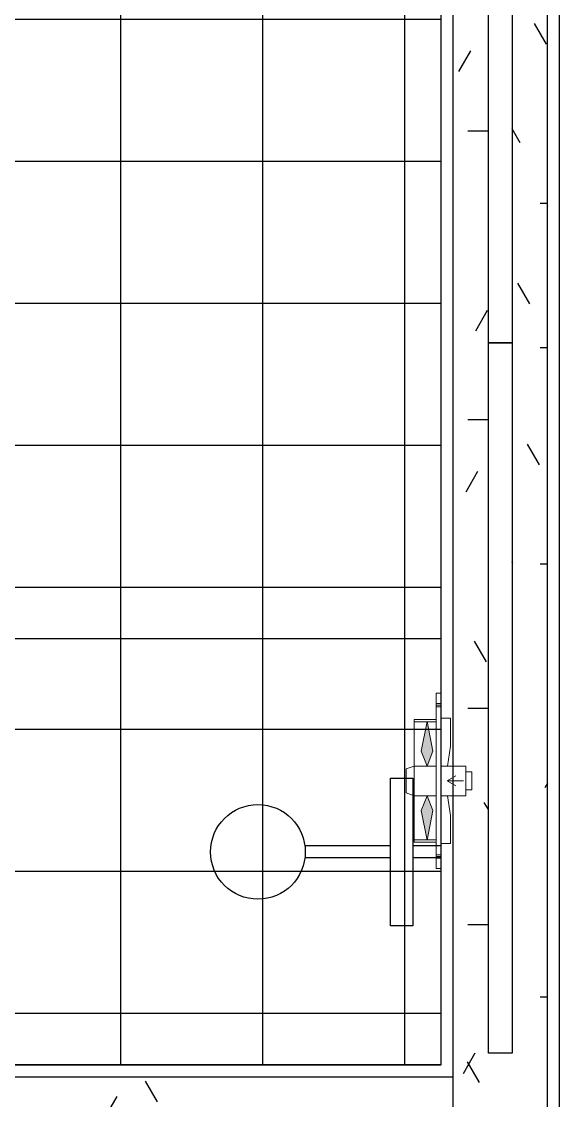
# Model space of a CAD drawing. Header units: millimetres. Extents: x -92759 to 184353, y -15225 to 86714.
# Drawn here: x 89190 to 90326, y 41491 to 43770 of the extents above; entities that cross this region are included whole.
import ezdxf

# ---------------------------------------------------------------- set-up
doc = ezdxf.new("R2010")
doc.units = ezdxf.units.MM
doc.linetypes.add('IDA - Grid Line', pattern=[2100, 1200, -300, 300, -300])
for name, color, linetype in [('0-1', 9, 'Continuous'), ('A-_FLORPATT_H-1', 9, 'Continuous'), ('A-_WALL----_E', 8, 'Continuous'), ('A-_WALL----_H-1', 9, 'Continuous'), ('A-_WALLPRTN_E', 8, 'Continuous'), ('A-_WIND----_E', 8, 'Continuous'), ('M-_SANIFIXR_E', 9, 'Continuous')]:
    doc.layers.add(name, color=color, linetype=linetype)
for name, color, linetype, lineweight in [('M-ACMV_FAD', 3, 'Continuous', 18), ('M-ACMV_FAF', 86, 'Continuous', 9), ('M-ACMV_FCU-1', 86, 'Continuous', 9)]:
    doc.layers.add(name, color=color, linetype=linetype, lineweight=lineweight)
doc.layers.add('S-_ANOTGRID_E-1', color=9, linetype='IDA - Grid Line', true_color=0x808080)
pattern_1 = [(0, (-11670.95, 40338.29), (609.6, 152.4), [50.292, -406.908, 50.292, -406.908, -2438.4]), (0, (-11670.95, 40338.29), (609.6, 152.4), [-914.4, 50.292, -864.108, 50.292, -406.908, -1066.8]), (0, (-11670.95, 40338.29), (609.6, 152.4), [-2286, 50.292, -254.508, 50.292, -711.708]), (120, (-11442.35, 40414.49), (-436.7823, 451.7291), [50.292, -406.908, 50.292, -406.908, -2438.4]), (120, (-11442.35, 40414.49), (-436.7823, 451.7291), [-914.4, 50.292, -864.108, 50.292, -406.908, -1066.8]), (120, (-11442.35, 40414.49), (-436.7823, 451.7291), [-2286, 50.292, -254.508, 50.292, -711.708]), (240, (-11366.15, 40719.29), (-172.8177, -604.1291), [50.292, -406.908, 50.292, -406.908, -2438.4]), (240, (-11366.15, 40719.29), (-172.8177, -604.1291), [-914.4, 50.292, -864.108, 50.292, -406.908, -1066.8]), (240, (-11366.15, 40719.29), (-172.8177, -604.1291), [-2286, 50.292, -254.508, 50.292, -711.708])]

# ---------------------------------------------------------------- blocks, each defined once
blk = doc.blocks.new('IDA - Louver - 1 Panel - 1500L X 600H - B8-AW04-9763361-BLK8_RHH_2ND STOREY PLAN')
at = {"layer": 'A-_WIND----_E'}
for p, q in [((-750, 25), (750, 25)), ((-750, -25), (-750, 25)), ((750, 25), (750, -25)), ((750, -25), (-750, -25))]:
    blk.add_line(p, q, dxfattribs=at)
blk = doc.blocks.new('A$C3019c3af')
at = {"layer": 'A-_FLORPATT_H-1'}
h = blk.add_hatch(dxfattribs=at)
h.set_pattern_fill('FP_20', color=256, style=0, pattern_type=2)
h.set_pattern_definition([(0, (4499.36, 12875), (0, 300), []), (90, (4499.36, 12875), (-300, 2e-14), [])])
h.paths.add_polyline_path([(2625, 8825), (5425, 8825), (5425, 9725), (5575, 9725), (5575, 8825), (7375, 8825), (7375, 11875), (7175, 11875), (7175, 12525), (7375, 12525), (7375, 12875), (4525, 12875), (4525, 11075), (4375, 11075), (4375, 12875), (3252, 12875), (3252, 11839), (3207, 11839), (3207, 12875), (2625, 12875), (2626, 12525), (3125, 12525), (3125, 11875), (2625, 11875), (2625, 8842.8)])
at = {"layer": 'A-_WALL----_H-1'}
h = blk.add_hatch(dxfattribs=at)
h.set_pattern_fill('FP_8', color=256, style=0, pattern_type=2)
h.set_pattern_definition(pattern_1)
h.paths.add_polyline_path([(7512.5, 8700), (7600, 8700), (7600, 11900), (7400, 11900), (7400, 8700)])
h.paths.add_polyline_path([(7475, 8850), (7475, 11850), (7525, 11850), (7525, 8850)])
h.paths.add_polyline_path([(7600, 12500), (7600, 12525), (7400, 12525), (7400, 12500), (7401.8, 12500)])
h.paths.add_polyline_path([(7400, 14000), (7475, 14000), (7475, 15125), (7525, 15125), (7525, 14000), (7600, 14000), (7600, 15354.7), (7400, 15354.7), (7400, 14029.9)])
h = blk.add_hatch(dxfattribs=at)
h.set_pattern_fill('FP_8', color=256, style=0, pattern_type=2)
h.set_pattern_definition(pattern_1)
h.paths.add_polyline_path([(7400, 8700), (7400, 8800), (2600, 8800), (2600, 8700), (7375, 8700)])
at = {"layer": 'A-_WALL----_E'}
for p, q in [((7625, 6850), (7625, 12525)), ((7600, 6875), (7600, 11900)), ((7375, 8825), (7375, 11875)), ((7400, 11875), (7400, 5100)), ((5550, 8800), (7400, 8800))]:
    blk.add_line(p, q, dxfattribs=at)
at = {"layer": 'A-_WALLPRTN_E'}
blk.add_line((7375, 8825), (5575, 8825), dxfattribs=at)
at = {"layer": 'M-_SANIFIXR_E'}
for p, q in [((7375, 9725), (5575, 9725)), ((7375, 8825), (7375, 9725)), ((7268, 9431), (7315, 9431)), ((7268, 9119), (7268, 9431)), ((7315, 9431), (7315, 9119)), ((7268, 9287.5), (7087.2, 9287.5)), ((7375, 9287.5), (7315, 9287.5)), ((7268, 9262.5), (7087.2, 9262.5)), ((7375, 9262.5), (7315, 9262.5)), ((7315, 9119), (7268, 9119)), ((5575, 8825), (7375, 8825))]:
    blk.add_line(p, q, dxfattribs=at)
blk.add_circle((6988, 9275), 100, dxfattribs=at)
at = {"layer": 'S-_ANOTGRID_E-1'}
blk.add_line((7600, -20341.4), (7600, 52351.8), dxfattribs=at)
at = {"layer": 'A-_WIND----_E', "rotation": 269.9999999999999}
for p in [(7500, 11100), (7500, 9600)]:
    blk.add_blockref('IDA - Louver - 1 Panel - 1500L X 600H - B8-AW04-9763361-BLK8_RHH_2ND STOREY PLAN', p, dxfattribs=at)
blk = doc.blocks.new('A$C4bf6960b')
at = {"layer": 'M-ACMV_FAF', "lineweight": 5}
h = blk.add_hatch(color=256, dxfattribs=at)
h.dxf.hatch_style = 1
h.paths.add_polyline_path([(59.8, 125.4), (47.3, 62.7), (59.8, 31.4), (72.3, 62.7)])
h.paths.add_polyline_path([(72.3, -62.7), (59.8, -31.4), (47.3, -62.7), (59.8, -125.4)])
at = {"layer": 'M-ACMV_FAD', "lineweight": 5}
blk.add_line((-17.3, 0), (17.3, 0), dxfattribs=at)
blk.add_lwpolyline([(-1.1, 10.6), (17.3, 0), (-1.1, -10.6)], dxfattribs=at)
at = {"layer": 'M-ACMV_FAF', "lineweight": 5}
for p, q in [((30.2, -184.9), (30.2, 184.9)), ((30.2, 184.9), (40.5, 184.9)), ((30.2, 184.9), (40.5, 184.9)), ((40.5, -184.9), (40.5, 184.9)), ((30.2, 163.5), (40.5, 163.5)), ((30.2, 160), (40.5, 160)), ((30.2, 156.5), (40.5, 156.5)), ((30.2, 132.5), (10.3, 132.5)), ((10.3, 132.5), (10.3, 73.4)), ((87.1, 129.8), (40.5, 129.8)), ((87.1, 124.4), (40.5, 124.4)), ((47.3, 62.7), (59.8, 125.4)), ((59.8, 125.4), (72.3, 62.7)), ((87.1, -129.8), (87.1, 129.8)), ((10.3, 73.4), (16.9, 31.4)), ((59.8, 31.4), (47.3, 62.7)), ((72.3, 62.7), (59.8, 31.4)), ((30.2, 31.4), (-22.2, 31.4)), ((-22.2, 31.4), (-22.2, -31.4)), ((40.5, 31.4), (87.1, 31.4)), ((104.1, 25.1), (87.1, 31.4)), ((87.1, 31.4), (87.1, -31.4)), ((104.1, 25.1), (104.1, -25.1)), ((-22.2, 18.8), (-34.8, 18.8)), ((-34.8, 18.8), (-34.8, -18.8)), ((-22.2, -18.8), (-22.2, 18.8)), ((-22.2, -18.8), (-34.8, -18.8)), ((-22.2, -31.4), (30.2, -31.4)), ((10.3, -73.4), (16.9, -31.4)), ((40.5, -31.4), (87.1, -31.4)), ((59.8, -31.4), (47.3, -62.7)), ((72.3, -62.7), (59.8, -31.4)), ((87.1, -31.4), (104.1, -25.1)), ((47.3, -62.7), (59.8, -125.4)), ((59.8, -125.4), (72.3, -62.7)), ((10.3, -132.5), (10.3, -73.4)), ((30.2, -132.5), (10.3, -132.5)), ((87.1, -124.4), (40.5, -124.4)), ((87.1, -129.8), (40.5, -129.8)), ((30.2, -156.5), (40.5, -156.5)), ((30.2, -160), (40.5, -160)), ((30.2, -163.5), (40.5, -163.5)), ((30.2, -184.9), (40.5, -184.9))]:
    blk.add_line(p, q, dxfattribs=at)
blk = doc.blocks.new('ACMV_B8_L2')
at = {"layer": 'M-ACMV_FAF', "rotation": 180}
blk.add_blockref('A$C4bf6960b', (150769.8, -63549.7), dxfattribs=at)

msp = doc.modelspace()

# ---------------------------------------------------------------- block references
at = {"layer": '0-1'}
msp.add_blockref('A$C3019c3af', (82701.1, 32741.2), dxfattribs=at)
at = {"layer": 'M-ACMV_FCU-1'}
msp.add_blockref('ACMV_B8_L2', (-60663.6, 105715.9), dxfattribs=at)

doc.saveas('drawing.dxf')
